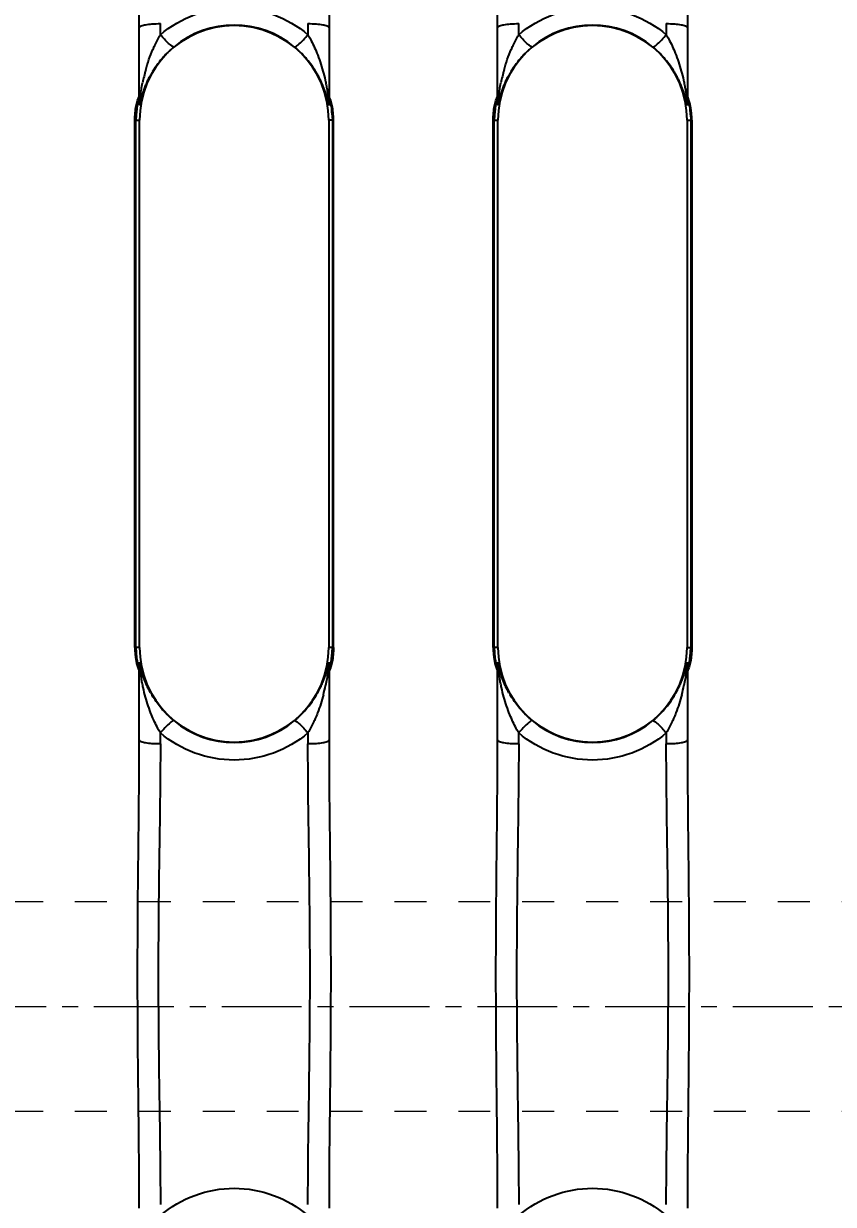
# Model space of a CAD drawing. Header units: millimetres. Extents: x 1147 to 12155, y -6137 to -4403.
# Drawn here: x 4045.9 to 4084.6, y -5354.2 to -5297.9 of the extents above; entities that cross this region are included whole.
import ezdxf

# ---------------------------------------------------------------- set-up
doc = ezdxf.new("R2010")
doc.units = ezdxf.units.MM
doc.header["$LTSCALE"] = 16.335
doc.header["$PDMODE"] = 3
doc.header["$PDSIZE"] = 0.3125
doc.linetypes.add('CENTER', pattern=[0.6, 0.375, -0.075, 0.075, -0.075])
doc.linetypes.add('HIDDEN', pattern=[0.2, 0.1, -0.1])
doc.layers.get('0').update_dxf_attribs({"linetype": 'CONTINUOUS'})
doc.layers.get('Defpoints').update_dxf_attribs({"linetype": 'CONTINUOUS'})
doc.layers.add('cool', color=153, linetype='HIDDEN', lineweight=9)
doc.layers.add('DEFAULT_2', color=8, linetype='HIDDEN')
doc.styles.get("Standard").update_dxf_attribs({"font": 'txt', "width": 0.8})
doc.dimstyles.get("Standard").update_dxf_attribs({"dimtxt": 0.15625, "dimasz": 0.1875, "dimexe": 0.125, "dimexo": 0.0625, "dimtad": 0, "dimtih": 1, "dimtoh": 1, "dimdsep": 46, "dimtxsty": 'Standard', "dimcen": 0.09, "dimadec": 0, "dimazin": 0, "dimtp": 0.01, "dimtm": 0.01, "dimtfac": 1, "dimtofl": 0, "dimtmove": 0, "dimatfit": 3, "dimfxl": 0, "dimtolj": 1, "dimarcsym": 0})

# ---------------------------------------------------------------- blocks, each defined once
blk = doc.blocks.new('*D717')
at = {"color": 4, "lineweight": -2}
blk.add_line((3824.529, -5433.772), (3814.98, -5433.772), dxfattribs=at)
at = {"layer": 'Defpoints', "color": 0}
for p in [(4103.729, -5263.772), (3814.98, -5433.772), (3824.592, -5433.772)]:
    blk.add_point(p, dxfattribs=at)
at = {"color": 6, "insert": (3801.647, -5433.772), "char_height": 8, "attachment_point": 5}
blk.add_mtext('\\A1;170.00', dxfattribs=at)
blk = doc.blocks.new('*D718')
at = {"color": 4, "lineweight": -2}
blk.add_line((3847.666, -5468.772), (3814.98, -5468.772), dxfattribs=at)
at = {"layer": 'Defpoints', "color": 0}
for p in [(4103.729, -5263.772), (3814.98, -5468.772), (3847.729, -5468.772)]:
    blk.add_point(p, dxfattribs=at)
at = {"color": 6, "insert": (3800.58, -5468.772), "char_height": 8, "attachment_point": 5}
blk.add_mtext('\\A1;205.00', dxfattribs=at)
blk = doc.blocks.new('*D719')
at = {"color": 4, "lineweight": -2}
blk.add_line((3858.729, -5479.834), (3858.729, -5513.096), dxfattribs=at)
at = {"layer": 'Defpoints', "color": 0}
for p in [(4103.729, -5263.772), (3858.729, -5479.772), (3858.729, -5513.096)]:
    blk.add_point(p, dxfattribs=at)
at = {"color": 6, "insert": (3858.729, -5528.03), "char_height": 8, "attachment_point": 5, "rotation": 90}
blk.add_mtext('\\A1;245.00', dxfattribs=at)
blk = doc.blocks.new('*D720')
at = {"color": 4, "lineweight": -2}
blk.add_line((3993.729, -5274.535), (3993.729, -5513.096), dxfattribs=at)
at = {"layer": 'Defpoints', "color": 0}
for p in [(4103.729, -5263.772), (3993.729, -5274.473), (3993.729, -5513.096)]:
    blk.add_point(p, dxfattribs=at)
at = {"color": 6, "insert": (3993.729, -5525.363), "char_height": 8, "attachment_point": 5, "rotation": 90}
blk.add_mtext('\\A1;110.00', dxfattribs=at)
blk = doc.blocks.new('*D723')
at = {"color": 4, "lineweight": -2}
blk.add_line((3852.641, -5344.772), (3818.256, -5344.772), dxfattribs=at)
at = {"layer": 'Defpoints', "color": 0}
for p in [(4103.729, -5263.772), (3818.256, -5344.772), (3852.703, -5344.772)]:
    blk.add_point(p, dxfattribs=at)
at = {"color": 6, "insert": (3807.59, -5344.772), "char_height": 8, "attachment_point": 5}
blk.add_mtext('\\A1;81.00', dxfattribs=at)
blk = doc.blocks.new('37')
at = {"layer": 'cool', "ltscale": 0.932966}
for p, q in [((734.334, -76), (1170, -76)), ((734.334, -86), (1170, -86))]:
    blk.add_line(p, q, dxfattribs=at)
at = {"layer": 'cool', "color": 1, "linetype": 'CENTER', "ltscale": 0.621977}
blk.add_line((720, -81), (1175, -81), dxfattribs=at)

msp = doc.modelspace()

# ---------------------------------------------------------------- linework, layer by layer
at = {"color": 7, "linetype": 'Continuous'}
for p, q in [((4052.448, -5298.433), (4052.448, -5297.903)), ((4059.487, -5297.903), (4059.487, -5298.433)), ((4069.542, -5298.433), (4069.542, -5297.903)), ((4076.58, -5297.903), (4076.58, -5298.433)), ((4051.443, -5301.632), (4051.443, -5298.083)), ((4060.492, -5298.083), (4060.492, -5301.632)), ((4068.536, -5301.632), (4068.536, -5298.083)), ((4077.586, -5298.083), (4077.586, -5301.632)), ((4051.23, -5327.648), (4051.23, -5302.511)), ((4051.23, -5302.511), (4051.454, -5302.511)), ((4051.282, -5327.648), (4051.282, -5302.511)), ((4051.454, -5327.648), (4051.454, -5302.511)), ((4060.481, -5302.511), (4060.481, -5327.648)), ((4060.705, -5302.511), (4060.481, -5302.511)), ((4060.653, -5302.511), (4060.653, -5327.648)), ((4060.705, -5327.648), (4060.705, -5302.511)), ((4068.324, -5327.648), (4068.324, -5302.511)), ((4068.324, -5302.511), (4068.547, -5302.511)), ((4068.376, -5327.648), (4068.376, -5302.511)), ((4068.547, -5327.648), (4068.547, -5302.511)), ((4077.575, -5302.511), (4077.575, -5327.648)), ((4077.575, -5302.511), (4077.799, -5302.511)), ((4077.747, -5302.511), (4077.747, -5327.648)), ((4077.799, -5302.511), (4077.799, -5327.648)), ((4051.454, -5327.648), (4051.23, -5327.648)), ((4060.705, -5327.648), (4060.481, -5327.648)), ((4068.547, -5327.648), (4068.324, -5327.648)), ((4077.575, -5327.648), (4077.799, -5327.648)), ((4051.443, -5332.076), (4051.443, -5328.527)), ((4060.492, -5328.527), (4060.492, -5332.076)), ((4068.536, -5332.076), (4068.536, -5328.527)), ((4077.586, -5328.527), (4077.586, -5332.076)), ((4052.448, -5332.256), (4052.448, -5331.726)), ((4059.487, -5331.726), (4059.487, -5332.256)), ((4069.542, -5332.256), (4069.542, -5331.726)), ((4076.58, -5331.726), (4076.58, -5332.256))]:
    msp.add_line(p, q, dxfattribs=at)
for centre, radius, start, end in [((4055.968, -5302.511), 4.514, 0, 180), ((4055.968, -5302.459), 4.486, 50.0544, 129.9456), ((4073.061, -5302.511), 4.514, 0, 180), ((4073.061, -5302.459), 4.486, 50.0544, 129.9456), ((4060.27, -5302.506), 8.851, 164.3389, 168.4206), ((4077.363, -5302.506), 8.851, 164.3389, 168.4206), ((4050.501, -5301.408), 0.942, 347.9554, 359.9838), ((4024.823, -5302.691), 26.622, 1.9381, 2.3377), ((4050.539, -5301.633), 0.904, 350.0447, 0.0904), ((4061.434, -5301.408), 0.942, 180.0141, 192.0456), ((4061.402, -5301.632), 0.91, 180.0251, 190.0006), ((4088.301, -5302.731), 27.81, 177.9269, 178.0608), ((4085.855, -5302.643), 25.363, 177.655, 177.9277), ((4067.594, -5301.408), 0.942, 347.9554, 359.9838), ((4041.916, -5302.691), 26.622, 1.9381, 2.3377), ((4067.632, -5301.633), 0.904, 350.0447, 0.0904), ((4078.528, -5301.408), 0.942, 180.0141, 192.0456), ((4078.495, -5301.632), 0.91, 180.0251, 190.0006), ((4105.394, -5302.731), 27.81, 177.9269, 178.0608), ((4102.948, -5302.643), 25.363, 177.655, 177.9277), ((4056.617, -5302.542), 4.037, 4.0628, 7.3504), ((4073.711, -5302.542), 4.037, 4.0628, 7.3504), ((4055.968, -5327.648), 4.514, 180, 0), ((4073.061, -5327.648), 4.514, 180, 0), ((4023.635, -5327.428), 27.81, 357.9269, 358.0608), ((4050.539, -5328.526), 0.903, 359.9144, 9.9573), ((4061.396, -5328.526), 0.903, 170.0415, 180.0866), ((4087.113, -5327.468), 26.622, 181.9381, 182.3377), ((4040.728, -5327.428), 27.81, 357.9269, 358.0608), ((4067.633, -5328.526), 0.903, 359.9144, 9.9573), ((4078.489, -5328.526), 0.903, 170.0415, 180.0866), ((4104.206, -5327.468), 26.622, 181.9381, 182.3377), ((4026.08, -5327.517), 25.363, 357.655, 357.9277), ((4050.501, -5328.751), 0.942, 0.0141, 12.0456), ((4061.434, -5328.751), 0.942, 167.9548, 179.9781), ((4043.174, -5327.517), 25.363, 357.655, 357.9277), ((4067.595, -5328.751), 0.942, 0.0141, 12.0456), ((4078.528, -5328.751), 0.942, 167.9548, 179.984), ((4051.629, -5327.645), 8.888, 345.2757, 348.1241), ((4068.723, -5327.645), 8.888, 345.2757, 348.1241), ((4055.968, -5327.7), 4.486, 230.0544, 309.9457), ((4073.061, -5327.7), 4.486, 230.0544, 309.9457)]:
    msp.add_arc(centre, radius, start, end, dxfattribs=at)
for points, knots in [([(4051.443, -5298.083), (4051.443, -5296.228), (4051.392, -5292.509), (4051.348, -5286.926), (4051.392, -5281.342), (4051.443, -5277.623), (4051.443, -5275.768)], [0, 0, 0, 0, 0.249311, 0.500002, 0.750674, 1, 1, 1, 1]), ([(4060.492, -5275.768), (4060.492, -5277.623), (4060.543, -5281.342), (4060.587, -5286.926), (4060.543, -5292.509), (4060.492, -5296.228), (4060.492, -5298.083)], [0, 0, 0, 0, 0.249332, 0.5, 0.750668, 1, 1, 1, 1]), ([(4068.536, -5298.083), (4068.536, -5296.228), (4068.486, -5292.509), (4068.442, -5286.926), (4068.486, -5281.342), (4068.536, -5277.623), (4068.536, -5275.768)], [0, 0, 0, 0, 0.249311, 0.500002, 0.750674, 1, 1, 1, 1]), ([(4077.586, -5275.768), (4077.586, -5277.623), (4077.636, -5281.342), (4077.68, -5286.926), (4077.637, -5292.509), (4077.586, -5296.228), (4077.586, -5298.083)], [0, 0, 0, 0, 0.249324, 0.499998, 0.750687, 1, 1, 1, 1]), ([(4052.448, -5298.433), (4052.931, -5298.023), (4054.053, -5297.364), (4055.968, -5297.022), (4057.882, -5297.364), (4059.004, -5298.023), (4059.487, -5298.433)], [0, 0, 0, 0, 0.249583, 0.500006, 0.750427, 1, 1, 1, 1]), ([(4069.542, -5298.433), (4070.025, -5298.023), (4071.146, -5297.364), (4073.061, -5297.022), (4074.976, -5297.364), (4076.097, -5298.023), (4076.58, -5298.433)], [0, 0, 0, 0, 0.249583, 0.500006, 0.750427, 1, 1, 1, 1]), ([(4051.443, -5298.083), (4051.443, -5298.046), (4051.573, -5297.987), (4051.761, -5297.948), (4052.08, -5297.91), (4052.315, -5297.903), (4052.448, -5297.903)], [0, 0, 0, 0, 0.105188, 0.315079, 0.615704, 1, 1, 1, 1]), ([(4059.487, -5297.903), (4059.62, -5297.903), (4059.855, -5297.91), (4060.175, -5297.948), (4060.362, -5297.987), (4060.492, -5298.046), (4060.492, -5298.083)], [0, 0, 0, 0, 0.384296, 0.684921, 0.894812, 1, 1, 1, 1]), ([(4068.536, -5298.083), (4068.536, -5298.046), (4068.666, -5297.987), (4068.854, -5297.948), (4069.174, -5297.91), (4069.408, -5297.903), (4069.542, -5297.903)], [0, 0, 0, 0, 0.105188, 0.315079, 0.615704, 1, 1, 1, 1]), ([(4076.58, -5297.903), (4076.714, -5297.903), (4076.949, -5297.91), (4077.268, -5297.948), (4077.456, -5297.987), (4077.586, -5298.046), (4077.586, -5298.083)], [0, 0, 0, 0, 0.384296, 0.684921, 0.894812, 1, 1, 1, 1]), ([(4052.096, -5299.13), (4052.122, -5299.069), (4052.229, -5298.832), (4052.35, -5298.6), (4052.448, -5298.433)], [0, 0, 0, 0, 0.255328, 1, 1, 1, 1]), ([(4053.087, -5299.019), (4053.076, -5299.023), (4053.043, -5299.009), (4052.991, -5298.976), (4052.92, -5298.92), (4052.8, -5298.813), (4052.64, -5298.649), (4052.513, -5298.507), (4052.448, -5298.433)], [0, 0, 0, 0, 0.039768, 0.112527, 0.216204, 0.346578, 0.663689, 1, 1, 1, 1]), ([(4058.848, -5299.019), (4058.858, -5299.022), (4058.887, -5299.012), (4058.964, -5298.965), (4059.099, -5298.848), (4059.283, -5298.662), (4059.417, -5298.513), (4059.487, -5298.433)], [0, 0, 0, 0, 0.034741, 0.098259, 0.315025, 0.636274, 1, 1, 1, 1]), ([(4059.487, -5298.433), (4059.527, -5298.501), (4059.686, -5298.785), (4059.822, -5299.08), (4059.914, -5299.308)], [0, 0, 0, 0, 0.243206, 1, 1, 1, 1]), ([(4069.189, -5299.13), (4069.216, -5299.069), (4069.323, -5298.832), (4069.444, -5298.6), (4069.542, -5298.433)], [0, 0, 0, 0, 0.255328, 1, 1, 1, 1]), ([(4070.181, -5299.019), (4070.17, -5299.023), (4070.136, -5299.009), (4070.084, -5298.976), (4070.013, -5298.92), (4069.894, -5298.813), (4069.734, -5298.649), (4069.606, -5298.507), (4069.542, -5298.433)], [0, 0, 0, 0, 0.039768, 0.112527, 0.216204, 0.346578, 0.663689, 1, 1, 1, 1]), ([(4075.941, -5299.019), (4075.951, -5299.022), (4075.981, -5299.012), (4076.058, -5298.965), (4076.192, -5298.848), (4076.377, -5298.662), (4076.511, -5298.513), (4076.58, -5298.433)], [0, 0, 0, 0, 0.034741, 0.098259, 0.315025, 0.636274, 1, 1, 1, 1]), ([(4076.58, -5298.433), (4076.62, -5298.501), (4076.779, -5298.785), (4076.916, -5299.08), (4077.008, -5299.308)], [0, 0, 0, 0, 0.243206, 1, 1, 1, 1]), ([(4060.201, -5300.163), (4060.241, -5300.309), (4060.296, -5300.531), (4060.357, -5300.828), (4060.397, -5301.047), (4060.432, -5301.264), (4060.455, -5301.433), (4060.474, -5301.568), (4060.477, -5301.616), (4060.492, -5301.678), (4060.492, -5301.642), (4060.492, -5301.632)], [0, 0, 0, 0, 0.292745, 0.438531, 0.582185, 0.722214, 0.857925, 0.920652, 0.965542, 0.980282, 1, 1, 1, 1]), ([(4077.294, -5300.163), (4077.335, -5300.309), (4077.389, -5300.531), (4077.451, -5300.828), (4077.491, -5301.047), (4077.526, -5301.264), (4077.548, -5301.433), (4077.567, -5301.568), (4077.571, -5301.616), (4077.586, -5301.678), (4077.586, -5301.642), (4077.586, -5301.632)], [0, 0, 0, 0, 0.292745, 0.438531, 0.582185, 0.722214, 0.857925, 0.920652, 0.965542, 0.980282, 1, 1, 1, 1]), ([(4051.443, -5301.632), (4051.443, -5301.737), (4051.504, -5301.238), (4051.538, -5301.054), (4051.578, -5300.83), (4051.599, -5300.73)], [0, 0, 0, 0, 0.341336, 0.665225, 1, 1, 1, 1]), ([(4068.536, -5301.632), (4068.536, -5301.737), (4068.597, -5301.238), (4068.631, -5301.054), (4068.672, -5300.83), (4068.692, -5300.73)], [0, 0, 0, 0, 0.341336, 0.665225, 1, 1, 1, 1]), ([(4051.415, -5301.418), (4051.42, -5301.407), (4051.434, -5301.37), (4051.443, -5301.401), (4051.443, -5301.408)], [0, 0, 0, 0, 0.626438, 1, 1, 1, 1]), ([(4060.52, -5301.419), (4060.515, -5301.407), (4060.501, -5301.37), (4060.492, -5301.401), (4060.492, -5301.408)], [0, 0, 0, 0, 0.627995, 1, 1, 1, 1]), ([(4068.509, -5301.418), (4068.514, -5301.407), (4068.528, -5301.37), (4068.536, -5301.401), (4068.536, -5301.408)], [0, 0, 0, 0, 0.626438, 1, 1, 1, 1]), ([(4077.799, -5302.511), (4077.799, -5302.43), (4077.793, -5302.269), (4077.772, -5302.045), (4077.731, -5301.82), (4077.704, -5301.671), (4077.586, -5301.322), (4077.586, -5301.408)], [0, 0, 0, 0, 0.214987, 0.421209, 0.609636, 0.771139, 1, 1, 1, 1]), ([(4051.23, -5302.511), (4051.23, -5302.279), (4051.26, -5301.959), (4051.349, -5301.599), (4051.392, -5301.466), (4051.415, -5301.418)], [0, 0, 0, 0, 0.624992, 0.858526, 1, 1, 1, 1]), ([(4051.422, -5301.605), (4051.422, -5301.599), (4051.42, -5301.581), (4051.393, -5301.619), (4051.385, -5301.67), (4051.352, -5301.78), (4051.329, -5301.92), (4051.314, -5302.028), (4051.307, -5302.087)], [0, 0, 0, 0, 0.031586, 0.058655, 0.179649, 0.387453, 0.666809, 1, 1, 1, 1]), ([(4060.513, -5301.605), (4060.513, -5301.599), (4060.514, -5301.583), (4060.54, -5301.612), (4060.547, -5301.658), (4060.577, -5301.752), (4060.599, -5301.877), (4060.614, -5301.973), (4060.621, -5302.026)], [0, 0, 0, 0, 0.034845, 0.059758, 0.176762, 0.382078, 0.661724, 1, 1, 1, 1]), ([(4060.705, -5302.511), (4060.705, -5302.279), (4060.675, -5301.959), (4060.586, -5301.599), (4060.543, -5301.466), (4060.52, -5301.419)], [0, 0, 0, 0, 0.624593, 0.858265, 1, 1, 1, 1]), ([(4068.324, -5302.511), (4068.324, -5302.279), (4068.353, -5301.959), (4068.443, -5301.599), (4068.486, -5301.466), (4068.509, -5301.418)], [0, 0, 0, 0, 0.624992, 0.858526, 1, 1, 1, 1]), ([(4068.516, -5301.605), (4068.515, -5301.599), (4068.513, -5301.581), (4068.487, -5301.619), (4068.478, -5301.67), (4068.446, -5301.78), (4068.422, -5301.92), (4068.407, -5302.028), (4068.401, -5302.087)], [0, 0, 0, 0, 0.031586, 0.058655, 0.179649, 0.387453, 0.666809, 1, 1, 1, 1]), ([(4077.607, -5301.605), (4077.607, -5301.599), (4077.608, -5301.583), (4077.633, -5301.612), (4077.64, -5301.658), (4077.67, -5301.752), (4077.692, -5301.877), (4077.708, -5301.973), (4077.714, -5302.026)], [0, 0, 0, 0, 0.034845, 0.059758, 0.176762, 0.382078, 0.661724, 1, 1, 1, 1]), ([(4051.307, -5302.087), (4051.303, -5302.121), (4051.289, -5302.262), (4051.282, -5302.403), (4051.282, -5302.511)], [0, 0, 0, 0, 0.240867, 1, 1, 1, 1]), ([(4068.401, -5302.087), (4068.397, -5302.121), (4068.383, -5302.262), (4068.376, -5302.403), (4068.376, -5302.511)], [0, 0, 0, 0, 0.240867, 1, 1, 1, 1]), ([(4051.23, -5327.648), (4051.23, -5327.729), (4051.236, -5327.89), (4051.257, -5328.114), (4051.298, -5328.339), (4051.324, -5328.488), (4051.443, -5328.837), (4051.443, -5328.751)], [0, 0, 0, 0, 0.21499, 0.42121, 0.609642, 0.77114, 1, 1, 1, 1]), ([(4051.282, -5327.648), (4051.282, -5327.76), (4051.29, -5327.925), (4051.314, -5328.135), (4051.334, -5328.274), (4051.357, -5328.389), (4051.378, -5328.481), (4051.398, -5328.533), (4051.408, -5328.568), (4051.416, -5328.57)], [0, 0, 0, 0, 0.358861, 0.52633, 0.677356, 0.80557, 0.905304, 0.971566, 1, 1, 1, 1]), ([(4060.705, -5327.648), (4060.705, -5327.881), (4060.675, -5328.203), (4060.585, -5328.564), (4060.542, -5328.696), (4060.519, -5328.743)], [0, 0, 0, 0, 0.626808, 0.860215, 1, 1, 1, 1]), ([(4060.628, -5328.073), (4060.632, -5328.039), (4060.646, -5327.898), (4060.653, -5327.756), (4060.653, -5327.648)], [0, 0, 0, 0, 0.240833, 1, 1, 1, 1]), ([(4068.324, -5327.648), (4068.324, -5327.729), (4068.33, -5327.89), (4068.351, -5328.114), (4068.392, -5328.339), (4068.418, -5328.488), (4068.536, -5328.837), (4068.536, -5328.751)], [0, 0, 0, 0, 0.21499, 0.42121, 0.609642, 0.77114, 1, 1, 1, 1]), ([(4068.376, -5327.648), (4068.376, -5327.76), (4068.384, -5327.925), (4068.407, -5328.135), (4068.428, -5328.274), (4068.451, -5328.389), (4068.471, -5328.481), (4068.492, -5328.533), (4068.501, -5328.568), (4068.51, -5328.57)], [0, 0, 0, 0, 0.358861, 0.52633, 0.677356, 0.80557, 0.905304, 0.971566, 1, 1, 1, 1]), ([(4077.799, -5327.648), (4077.799, -5327.88), (4077.769, -5328.201), (4077.679, -5328.561), (4077.636, -5328.694), (4077.613, -5328.741)], [0, 0, 0, 0, 0.62537, 0.85881, 1, 1, 1, 1]), ([(4077.722, -5328.073), (4077.726, -5328.039), (4077.74, -5327.898), (4077.747, -5327.756), (4077.747, -5327.648)], [0, 0, 0, 0, 0.240833, 1, 1, 1, 1]), ([(4060.492, -5328.527), (4060.493, -5328.415), (4060.429, -5328.943), (4060.392, -5329.138), (4060.349, -5329.37), (4060.327, -5329.474)], [0, 0, 0, 0, 0.347144, 0.668346, 1, 1, 1, 1]), ([(4060.513, -5328.554), (4060.513, -5328.56), (4060.516, -5328.578), (4060.542, -5328.54), (4060.551, -5328.489), (4060.583, -5328.379), (4060.606, -5328.239), (4060.622, -5328.131), (4060.628, -5328.073)], [0, 0, 0, 0, 0.031532, 0.058615, 0.179548, 0.387286, 0.666665, 1, 1, 1, 1]), ([(4077.586, -5328.527), (4077.586, -5328.415), (4077.522, -5328.943), (4077.486, -5329.138), (4077.443, -5329.37), (4077.421, -5329.474)], [0, 0, 0, 0, 0.347144, 0.668346, 1, 1, 1, 1]), ([(4077.607, -5328.554), (4077.607, -5328.56), (4077.609, -5328.578), (4077.635, -5328.54), (4077.644, -5328.489), (4077.676, -5328.379), (4077.7, -5328.239), (4077.715, -5328.131), (4077.722, -5328.073)], [0, 0, 0, 0, 0.031532, 0.058615, 0.179548, 0.387286, 0.666665, 1, 1, 1, 1]), ([(4051.74, -5330.016), (4051.699, -5329.868), (4051.643, -5329.644), (4051.58, -5329.344), (4051.54, -5329.122), (4051.504, -5328.902), (4051.481, -5328.73), (4051.462, -5328.593), (4051.458, -5328.545), (4051.443, -5328.481), (4051.443, -5328.517), (4051.443, -5328.527)], [0, 0, 0, 0, 0.292464, 0.43817, 0.581836, 0.721916, 0.857656, 0.920666, 0.965942, 0.980761, 1, 1, 1, 1]), ([(4060.519, -5328.743), (4060.514, -5328.753), (4060.5, -5328.788), (4060.492, -5328.758), (4060.492, -5328.75)], [0, 0, 0, 0, 0.610484, 1, 1, 1, 1]), ([(4068.833, -5330.016), (4068.792, -5329.868), (4068.736, -5329.644), (4068.674, -5329.344), (4068.633, -5329.122), (4068.598, -5328.902), (4068.575, -5328.73), (4068.555, -5328.593), (4068.552, -5328.545), (4068.537, -5328.481), (4068.536, -5328.517), (4068.536, -5328.527)], [0, 0, 0, 0, 0.292464, 0.43817, 0.581836, 0.721916, 0.857656, 0.920666, 0.965942, 0.980761, 1, 1, 1, 1]), ([(4077.613, -5328.741), (4077.608, -5328.752), (4077.594, -5328.789), (4077.586, -5328.758), (4077.586, -5328.751)], [0, 0, 0, 0, 0.623232, 1, 1, 1, 1]), ([(4060.226, -5329.904), (4060.149, -5330.197), (4060.026, -5330.581), (4059.873, -5330.953), (4059.833, -5331.045)], [0, 0, 0, 0, 0.752194, 1, 1, 1, 1]), ([(4077.319, -5329.904), (4077.242, -5330.197), (4077.12, -5330.581), (4076.966, -5330.953), (4076.926, -5331.045)], [0, 0, 0, 0, 0.752194, 1, 1, 1, 1]), ([(4052.448, -5331.726), (4052.409, -5331.658), (4052.252, -5331.379), (4052.116, -5331.087), (4052.025, -5330.861)], [0, 0, 0, 0, 0.243245, 1, 1, 1, 1]), ([(4053.087, -5331.14), (4053.078, -5331.137), (4053.048, -5331.147), (4052.971, -5331.194), (4052.836, -5331.311), (4052.652, -5331.497), (4052.518, -5331.646), (4052.448, -5331.726)], [0, 0, 0, 0, 0.034741, 0.098258, 0.315024, 0.636274, 1, 1, 1, 1]), ([(4058.848, -5331.14), (4058.859, -5331.136), (4058.893, -5331.15), (4058.944, -5331.183), (4059.015, -5331.239), (4059.135, -5331.346), (4059.295, -5331.51), (4059.423, -5331.652), (4059.487, -5331.726)], [0, 0, 0, 0, 0.039768, 0.112527, 0.216205, 0.346579, 0.66369, 1, 1, 1, 1]), ([(4059.833, -5331.045), (4059.807, -5331.104), (4059.702, -5331.336), (4059.583, -5331.562), (4059.487, -5331.726)], [0, 0, 0, 0, 0.255268, 1, 1, 1, 1]), ([(4069.542, -5331.726), (4069.502, -5331.658), (4069.345, -5331.379), (4069.21, -5331.087), (4069.119, -5330.861)], [0, 0, 0, 0, 0.243245, 1, 1, 1, 1]), ([(4070.181, -5331.14), (4070.171, -5331.137), (4070.142, -5331.147), (4070.065, -5331.194), (4069.93, -5331.311), (4069.746, -5331.497), (4069.611, -5331.646), (4069.542, -5331.726)], [0, 0, 0, 0, 0.034741, 0.098258, 0.315024, 0.636274, 1, 1, 1, 1]), ([(4075.941, -5331.14), (4075.953, -5331.136), (4075.986, -5331.15), (4076.038, -5331.183), (4076.109, -5331.239), (4076.229, -5331.346), (4076.389, -5331.51), (4076.516, -5331.652), (4076.58, -5331.726)], [0, 0, 0, 0, 0.039768, 0.112527, 0.216205, 0.346579, 0.66369, 1, 1, 1, 1]), ([(4076.926, -5331.045), (4076.9, -5331.104), (4076.795, -5331.336), (4076.677, -5331.562), (4076.58, -5331.726)], [0, 0, 0, 0, 0.255268, 1, 1, 1, 1]), ([(4059.487, -5331.726), (4059.004, -5332.136), (4057.882, -5332.795), (4055.968, -5333.137), (4054.053, -5332.795), (4052.931, -5332.136), (4052.448, -5331.726)], [0, 0, 0, 0, 0.249583, 0.500006, 0.750428, 1, 1, 1, 1]), ([(4076.58, -5331.726), (4076.097, -5332.136), (4074.976, -5332.795), (4073.061, -5333.137), (4071.146, -5332.795), (4070.025, -5332.136), (4069.542, -5331.726)], [0, 0, 0, 0, 0.249583, 0.500006, 0.750428, 1, 1, 1, 1]), ([(4051.443, -5354.391), (4051.443, -5352.536), (4051.392, -5348.817), (4051.348, -5343.234), (4051.392, -5337.65), (4051.443, -5333.931), (4051.443, -5332.076)], [0, 0, 0, 0, 0.249311, 0.500002, 0.750674, 1, 1, 1, 1]), ([(4052.448, -5332.256), (4052.315, -5332.256), (4052.08, -5332.249), (4051.761, -5332.211), (4051.573, -5332.172), (4051.443, -5332.113), (4051.443, -5332.076)], [0, 0, 0, 0, 0.384295, 0.684921, 0.894812, 1, 1, 1, 1]), ([(4052.448, -5332.256), (4052.448, -5334.079), (4052.385, -5337.738), (4052.328, -5343.234), (4052.385, -5348.729), (4052.448, -5352.388), (4052.448, -5354.211)], [0, 0, 0, 0, 0.249108, 0.5, 0.750892, 1, 1, 1, 1]), ([(4060.492, -5332.076), (4060.492, -5332.113), (4060.362, -5332.172), (4060.175, -5332.211), (4059.855, -5332.249), (4059.62, -5332.256), (4059.487, -5332.256)], [0, 0, 0, 0, 0.105188, 0.315079, 0.615705, 1, 1, 1, 1]), ([(4059.487, -5354.211), (4059.487, -5352.388), (4059.55, -5348.729), (4059.608, -5343.234), (4059.55, -5337.738), (4059.487, -5334.079), (4059.487, -5332.256)], [0, 0, 0, 0, 0.249107, 0.499999, 0.750892, 1, 1, 1, 1]), ([(4060.492, -5332.076), (4060.492, -5333.931), (4060.543, -5337.65), (4060.587, -5343.234), (4060.543, -5348.817), (4060.492, -5352.536), (4060.492, -5354.391)], [0, 0, 0, 0, 0.249332, 0.5, 0.750668, 1, 1, 1, 1]), ([(4068.536, -5354.391), (4068.536, -5352.536), (4068.486, -5348.817), (4068.442, -5343.234), (4068.486, -5337.65), (4068.536, -5333.931), (4068.536, -5332.076)], [0, 0, 0, 0, 0.249311, 0.500002, 0.750674, 1, 1, 1, 1]), ([(4069.542, -5332.256), (4069.408, -5332.256), (4069.174, -5332.249), (4068.854, -5332.211), (4068.666, -5332.172), (4068.536, -5332.113), (4068.536, -5332.076)], [0, 0, 0, 0, 0.384295, 0.684921, 0.894812, 1, 1, 1, 1]), ([(4069.542, -5332.256), (4069.542, -5334.079), (4069.479, -5337.738), (4069.421, -5343.234), (4069.479, -5348.729), (4069.542, -5352.388), (4069.542, -5354.211)], [0, 0, 0, 0, 0.249108, 0.5, 0.750892, 1, 1, 1, 1]), ([(4077.586, -5332.076), (4077.586, -5332.113), (4077.456, -5332.172), (4077.268, -5332.211), (4076.949, -5332.249), (4076.714, -5332.256), (4076.58, -5332.256)], [0, 0, 0, 0, 0.105188, 0.315079, 0.615705, 1, 1, 1, 1]), ([(4076.58, -5354.211), (4076.58, -5352.388), (4076.644, -5348.729), (4076.701, -5343.234), (4076.644, -5337.738), (4076.58, -5334.079), (4076.58, -5332.256)], [0, 0, 0, 0, 0.249107, 0.499999, 0.750892, 1, 1, 1, 1]), ([(4077.586, -5332.076), (4077.586, -5333.931), (4077.636, -5337.65), (4077.68, -5343.234), (4077.637, -5348.817), (4077.586, -5352.536), (4077.586, -5354.391)], [0, 0, 0, 0, 0.249324, 0.499998, 0.750687, 1, 1, 1, 1]), ([(4052.448, -5354.741), (4052.932, -5354.331), (4054.053, -5353.672), (4055.968, -5353.33), (4057.883, -5353.672), (4059.004, -5354.331), (4059.487, -5354.741)], [0, 0, 0, 0, 0.24958, 0.500005, 0.750428, 1, 1, 1, 1]), ([(4069.542, -5354.741), (4070.025, -5354.331), (4071.146, -5353.672), (4073.061, -5353.33), (4074.976, -5353.672), (4076.097, -5354.331), (4076.58, -5354.741)], [0, 0, 0, 0, 0.24958, 0.500005, 0.750428, 1, 1, 1, 1])]:
    msp.add_open_spline(points, degree=3, knots=knots, dxfattribs=at)
for points in [[(4051.747, -5300.117), (4051.841, -5299.781), (4051.957, -5299.45), (4052.096, -5299.13)], [(4068.841, -5300.117), (4068.935, -5299.781), (4069.05, -5299.45), (4069.189, -5299.13)], [(4059.914, -5299.308), (4060.026, -5299.587), (4060.121, -5299.873), (4060.201, -5300.163)], [(4077.008, -5299.308), (4077.12, -5299.587), (4077.215, -5299.873), (4077.294, -5300.163)], [(4060.644, -5302.256), (4060.65, -5302.341), (4060.653, -5302.426), (4060.653, -5302.511)], [(4077.737, -5302.256), (4077.743, -5302.341), (4077.747, -5302.426), (4077.747, -5302.511)], [(4052.025, -5330.861), (4051.914, -5330.586), (4051.819, -5330.303), (4051.74, -5330.016)], [(4069.119, -5330.861), (4069.007, -5330.586), (4068.913, -5330.303), (4068.833, -5330.016)]]:
    msp.add_open_spline(points, degree=3, dxfattribs=at)
at = {"layer": 'DEFAULT_2', "color": 8, "linetype": 'HIDDEN'}
for centre, radius, start, end in [((4055.752, -5302.727), 4.83, 32.4893, 50.1393), ((4072.846, -5302.727), 4.83, 32.4893, 50.1393), ((4056.127, -5302.689), 4.762, 148.2044, 151.7318), ((4055.814, -5302.685), 4.755, 24.0048, 32.4641), ((4073.221, -5302.689), 4.762, 148.2044, 151.7318), ((4072.908, -5302.685), 4.755, 24.0048, 32.4641)]:
    msp.add_arc(centre, radius, start, end, dxfattribs=at)
for points, knots in [([(4053.087, -5299.019), (4052.988, -5299.102), (4052.607, -5299.448), (4052.282, -5299.854), (4052.079, -5300.18)], [0, 0, 0, 0, 0.25291, 1, 1, 1, 1]), ([(4070.181, -5299.019), (4070.081, -5299.102), (4069.701, -5299.448), (4069.375, -5299.854), (4069.173, -5300.18)], [0, 0, 0, 0, 0.25291, 1, 1, 1, 1]), ([(4051.933, -5300.433), (4051.81, -5300.662), (4051.656, -5301.014), (4051.531, -5301.434), (4051.476, -5301.646), (4051.456, -5301.741), (4051.444, -5301.78)], [0, 0, 0, 0, 0.542831, 0.797747, 0.913384, 1, 1, 1, 1]), ([(4060.506, -5301.79), (4060.506, -5301.795), (4060.505, -5301.81), (4060.49, -5301.785), (4060.487, -5301.757), (4060.471, -5301.702), (4060.456, -5301.638), (4060.438, -5301.565), (4060.418, -5301.489), (4060.373, -5301.326), (4060.294, -5301.077), (4060.207, -5300.86), (4060.158, -5300.751)], [0, 0, 0, 0, 0.012979, 0.022308, 0.053739, 0.104199, 0.165791, 0.232669, 0.303205, 0.376293, 0.682255, 1, 1, 1, 1]), ([(4069.026, -5300.433), (4068.903, -5300.662), (4068.749, -5301.014), (4068.624, -5301.434), (4068.57, -5301.646), (4068.55, -5301.741), (4068.537, -5301.78)], [0, 0, 0, 0, 0.542831, 0.797747, 0.913384, 1, 1, 1, 1]), ([(4077.6, -5301.79), (4077.599, -5301.795), (4077.599, -5301.81), (4077.583, -5301.785), (4077.58, -5301.757), (4077.564, -5301.702), (4077.55, -5301.638), (4077.531, -5301.565), (4077.512, -5301.489), (4077.467, -5301.326), (4077.388, -5301.077), (4077.3, -5300.86), (4077.252, -5300.751)], [0, 0, 0, 0, 0.012979, 0.022308, 0.053739, 0.104199, 0.165791, 0.232669, 0.303205, 0.376293, 0.682255, 1, 1, 1, 1]), ([(4051.98, -5329.812), (4051.901, -5329.672), (4051.759, -5329.385), (4051.624, -5329.038), (4051.531, -5328.722), (4051.498, -5328.607), (4051.432, -5328.312), (4051.429, -5328.369)], [0, 0, 0, 0, 0.310273, 0.61011, 0.753563, 0.888323, 1, 1, 1, 1]), ([(4059.941, -5329.836), (4060.022, -5329.695), (4060.131, -5329.48), (4060.254, -5329.181), (4060.331, -5328.969), (4060.401, -5328.73), (4060.437, -5328.613), (4060.501, -5328.31), (4060.506, -5328.369)], [0, 0, 0, 0, 0.309559, 0.460721, 0.608778, 0.752223, 0.886482, 1, 1, 1, 1]), ([(4069.074, -5329.812), (4068.995, -5329.672), (4068.853, -5329.385), (4068.718, -5329.038), (4068.624, -5328.722), (4068.592, -5328.607), (4068.525, -5328.312), (4068.523, -5328.369)], [0, 0, 0, 0, 0.310273, 0.61011, 0.753563, 0.888323, 1, 1, 1, 1]), ([(4077.035, -5329.836), (4077.115, -5329.695), (4077.225, -5329.48), (4077.348, -5329.181), (4077.425, -5328.969), (4077.495, -5328.73), (4077.531, -5328.613), (4077.595, -5328.31), (4077.6, -5328.369)], [0, 0, 0, 0, 0.309559, 0.460721, 0.608778, 0.752223, 0.886482, 1, 1, 1, 1]), ([(4053.087, -5331.14), (4052.975, -5331.046), (4052.548, -5330.655), (4052.192, -5330.187), (4051.98, -5329.812)], [0, 0, 0, 0, 0.253926, 1, 1, 1, 1]), ([(4058.848, -5331.14), (4058.959, -5331.047), (4059.378, -5330.663), (4059.73, -5330.205), (4059.941, -5329.836)], [0, 0, 0, 0, 0.253785, 1, 1, 1, 1]), ([(4070.181, -5331.14), (4070.068, -5331.046), (4069.642, -5330.655), (4069.286, -5330.187), (4069.074, -5329.812)], [0, 0, 0, 0, 0.253926, 1, 1, 1, 1]), ([(4075.941, -5331.14), (4076.052, -5331.047), (4076.472, -5330.663), (4076.824, -5330.205), (4077.035, -5329.836)], [0, 0, 0, 0, 0.253785, 1, 1, 1, 1])]:
    msp.add_open_spline(points, degree=3, knots=knots, dxfattribs=at)

# ---------------------------------------------------------------- block references
msp.add_blockref('37', (3103.729, -5263.772))

# ---------------------------------------------------------------- dimensions: what is measured, and where the dimension line sits
for feature_location, offset, dtype, picture, middle in [((3847.729, -5468.772), (-32.749, 0), 0, '*D718', (3800.58, -5468.772)), ((3824.592, -5433.772), (-9.612, 0), 0, '*D717', (3801.647, -5433.772)), ((3852.703, -5344.772), (-34.447, 0), 0, '*D723', (3807.59, -5344.772)), ((3858.729, -5479.772), (0, -33.325), 1, '*D719', (3858.729, -5528.03)), ((3993.729, -5274.473), (0, -238.624), 1, '*D720', (3993.729, -5525.363))]:
    dim = msp.add_ordinate_dim(feature_location=feature_location, offset=offset, dtype=dtype, origin=(4103.729, -5263.772), dimstyle='Standard', override={"dimtxt": 8, "dimasz": 10, "dimgap": 0, "dimtih": 0, "dimtoh": 0, "dimzin": 0, "dimcen": 0, "dimclrd": 4, "dimclre": 4, "dimclrt": 6, "dimadec": 2, "dimtp": 0, "dimtm": 0, "dimtzin": 0})
    dim.commit()
    dim.dimension.update_dxf_attribs({"geometry": picture, "text_midpoint": middle})

doc.saveas('drawing.dxf')
